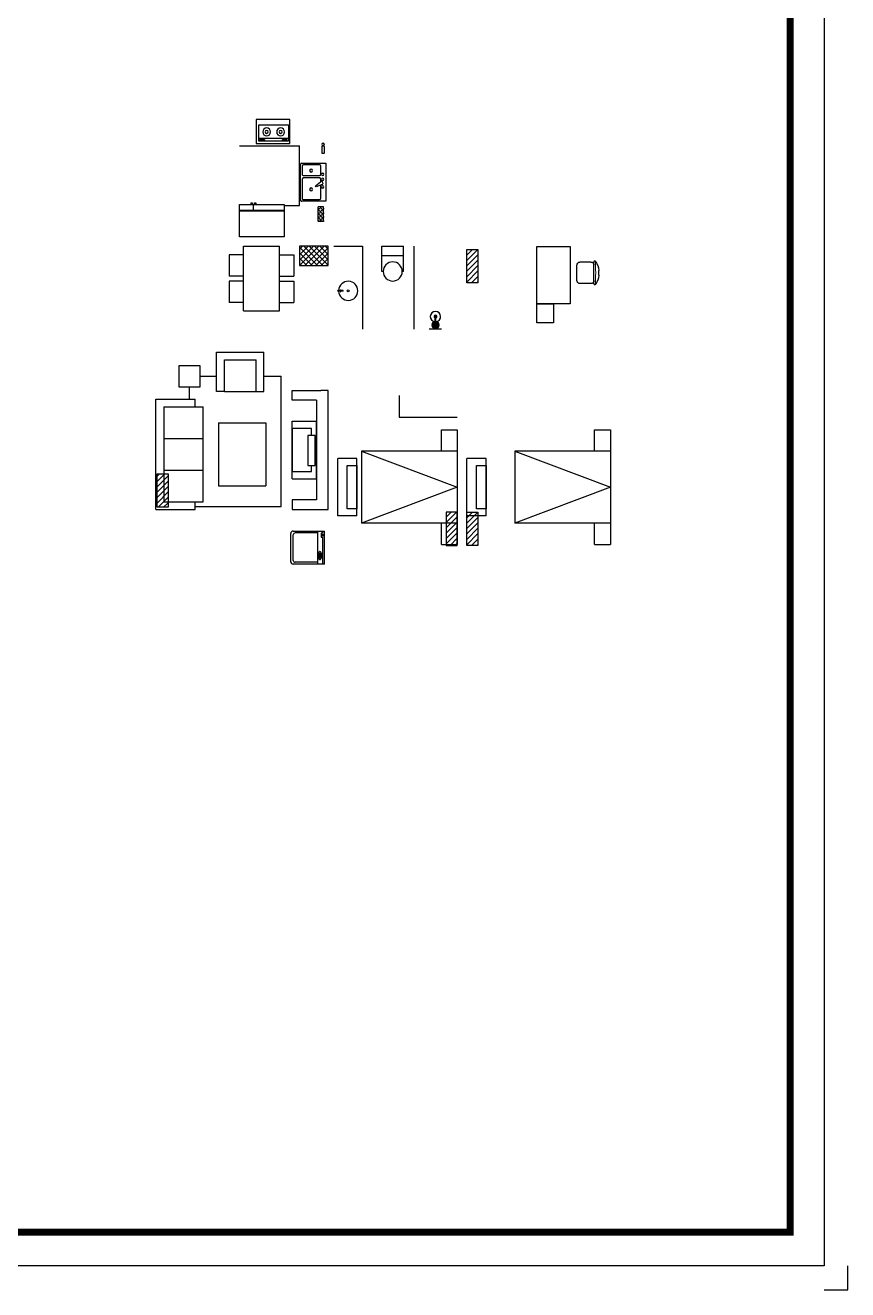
# Model space of a CAD drawing. Extents: x 174844 to 235370, y 408491 to 451532.
# Drawn here: x 218183 to 235370, y 408491 to 434909 of the extents above; entities that cross this region are included whole.
import ezdxf

# ---------------------------------------------------------------- set-up
doc = ezdxf.new("R2010")
doc.units = 0
doc.header["$LTSCALE"] = 10
doc.header["$MEASUREMENT"] = 0
doc.layers.add('HATCH', color=7, linetype='Continuous', plot=False)
for name, color, linetype in [('L-家具', 8, 'Continuous'), ('LVTRY', 8, 'Continuous'), ('PUB_TITLE', 4, 'Continuous'), ('TOTHER', 7, 'Continuous')]:
    doc.layers.add(name, color=color, linetype=linetype)
doc.styles.add('DIM_FONT', font='SIMPLEX', dxfattribs={"width": 0.7, "bigfont": 'GBCBIG'})
doc.styles.get("Standard").update_dxf_attribs({"font": 'gbenor.shx', "bigfont": 'gbcbig.shx'})
pattern_1 = [(45, (21097.22, -2386.83), (-56.126601, 56.126601), [])]

# ---------------------------------------------------------------- blocks, each defined once
blk = doc.blocks.new('tk')
blk.add_lwpolyline([(2269241, 1644275), (2353341, 1644275), (2353341, 1584875), (2269241, 1584875)], close=True)
at = {"const_width": 200}
blk.add_lwpolyline([(2271741, 1585875), (2352341, 1585875), (2352341, 1643275), (2271741, 1643275)], close=True, dxfattribs=at)
blk.add_lwpolyline([(2353341, 1584175), (2354041, 1584175), (2354041, 1584875)])
blk = doc.blocks.new('zy')
at = {"layer": 'L-家具'}
for p, q in [((2492883, 114938), (2491683, 114938)), ((2491683, 114938), (2491683, 114238)), ((2492883, 114238), (2492883, 114938)), ((2491683, 114238), (2492883, 114238)), ((2492012, 113808), (2492012, 114033)), ((2492394, 114101), (2492079, 114101)), ((2492462, 113808), (2492462, 114033)), ((2492467, 113741), (2492007, 113741)), ((2492286, 113641), (2492187, 113641))]:
    blk.add_line(p, q, dxfattribs=at)
blk.add_lwpolyline([(2493283, 114938), (2492883, 114938), (2492883, 114588), (2493283, 114588)], close=True, dxfattribs=at)
for centre, radius, start, end in [((2492079, 114033), 67.5, 90, 180), ((2492394, 114033), 67.5, 0, 90), ((2491997, 113724), 10, 157.33, 229.2735), ((2492007, 113721), 20, 90, 157.33), ((2492197, 113956), 316, 229.2735, 268.2349), ((2492079, 113808), 67.5, 180, 270), ((2492276, 113956), 316, 271.7651, 310.7265), ((2492394, 113808), 67.5, 270, 0), ((2492467, 113721), 20, 22.67, 90), ((2492476, 113724), 10, 310.7265, 22.67)]:
    blk.add_arc(centre, radius, start, end, dxfattribs=at)
at = {"layer": 'L-家具', "lineweight": 13}
blk.add_arc((2492237, 116418), 2713, 264.8023, 275.1977, dxfattribs=at)
at = {"layer": 'L-家具', "oblique": 0, "width": 0.8, "flags": 9}
for tag in ['YSIZE', 'XSIZE']:
    blk.add_attdef(tag, (2491686, 114938), '', height=0.5, rotation=180, dxfattribs=at)
blk = doc.blocks.new('TV')
for p, q in [((0, 600), (0, -600)), ((0, 600), (400, 600)), ((400, 600), (400, -600)), ((0, -600), (400, -600))]:
    blk.add_line(p, q)
blk.add_lwpolyline([(200, -450), (0, -450), (0, 450), (200, 450)], close=True)
blk = doc.blocks.new('_C12CZF')
blk.add_blockref('TV', (0, 0))
blk = doc.blocks.new('dsafdsafdsa')
at = {"layer": 'L-家具'}
for p, q in [((-1155, 0), (-1155, -825)), ((-1155, 0), (1155, 0)), ((-990, -165), (-990, -990)), ((990, -165), (-990, -165)), ((-330, -165), (-330, -990)), ((330, -165), (330, -990)), ((990, -165), (990, -990)), ((1155, 0), (1155, -825)), ((-1155, -825), (-990, -825)), ((-990, -990), (990, -990)), ((990, -825), (1155, -825)), ((-660, -1306), (-660, -2296)), ((660, -1306), (-660, -1306)), ((660, -1306), (660, -2296)), ((1312, -1270), (2137, -1270)), ((1312, -1435), (1312, -1270)), ((2137, -1270), (2137, -2260)), ((1312, -1435), (1972, -1435)), ((1312, -1435), (1312, -2095)), ((1972, -1435), (1972, -2095)), ((1312, -2095), (1972, -2095)), ((1312, -2095), (1972, -2095)), ((1312, -2095), (1972, -2095)), ((1312, -2095), (1312, -2260)), ((660, -2296), (-660, -2296)), ((1312, -2260), (2137, -2260)), ((1631, -2260), (1631, -2621))]:
    blk.add_line(p, q, dxfattribs=at)
blk.add_lwpolyline([(1411, -483), (1411, -923), (1851, -923), (1851, -483)], close=True, dxfattribs=at)
for points in [[(1155, -703), (1411, -703)], [(-1090, -825), (-1090, -2621), (1631, -2621)], [(1631, -923), (1631, -1270)]]:
    blk.add_lwpolyline(points, dxfattribs=at)
blk = doc.blocks.new('A$C695A5D2E')
at = {"layer": 'L-家具'}
for p, q in [((50, 2289), (50, 2489)), ((50, 2489), (650, 2489)), ((650, 2489), (800, 2489)), ((800, 2489), (800, 0)), ((557, 2289), (50, 2289)), ((557, 200), (557, 2289)), ((50, 1845), (50, 645)), ((50, 1845), (557, 1845)), ((50, 795), (50, 1695)), ((50, 1695), (450, 1695)), ((450, 1695), (450, 1571)), ((557, 1845), (557, 645)), ((377, 1571), (532, 1571)), ((377, 942), (377, 1571)), ((532, 1571), (532, 942)), ((450, 795), (50, 795)), ((532, 942), (377, 942)), ((450, 942), (450, 795)), ((50, 645), (557, 645)), ((557, 200), (50, 200)), ((50, 200), (50, 0)), ((50, 0), (650, 0)), ((800, 0), (650, 0))]:
    blk.add_line(p, q, dxfattribs=at)
blk = doc.blocks.new('1500床')
at = {"layer": 'L-家具'}
for p, q in [((126080, 70485), (126080, 68085)), ((126410, 70485), (126080, 70485)), ((126410, 70035), (126410, 70485)), ((126080, 70035), (128080, 70035)), ((128080, 70035), (126080, 69285)), ((128080, 70035), (128080, 68535)), ((126080, 69285), (128080, 68535)), ((126080, 68535), (128080, 68535)), ((126410, 68085), (126410, 68535)), ((126410, 68085), (126080, 68085))]:
    blk.add_line(p, q, dxfattribs=at)
at = {"layer": 'L-家具', "style": 'DIM_FONT', "text_generation_flag": 4, "width": 0.8, "flags": 9}
for tag in ['YSIZE', 'XSIZE', 'YSIZE', 'XSIZE']:
    blk.add_attdef(tag, (126080, 69285), '', height=0.55, dxfattribs=at)
blk = doc.blocks.new('A$C57C33B1E')
at = {"layer": 'L-家具'}
for p, q in [((125, 300), (575, 300)), ((125, 0), (125, 300)), ((575, 0), (575, 300)), ((675, 300), (1125, 300)), ((675, 0), (675, 300)), ((1125, 0), (1125, 300)), ((1300, 0), (-50, 0)), ((-50, -750), (-50, 0)), ((1300, -750), (1300, 0)), ((1300, -750), (-50, -750)), ((125, -750), (125, -1050)), ((575, -750), (575, -1050)), ((675, -750), (675, -1050)), ((1125, -750), (1125, -1050)), ((125, -1050), (575, -1050)), ((675, -1050), (1125, -1050))]:
    blk.add_line(p, q, dxfattribs=at)
blk = doc.blocks.new('冰箱')
at = {"layer": 'LVTRY'}
for points in [[(142172, 253015), (142172, 252733), (142292, 252733), (142292, 253015)], [(142304, 253015), (142304, 252085), (142844, 252085), (142844, 253015)], [(142136, 252775), (142136, 252751), (142172, 252751), (142172, 252775)], [(142136, 252703), (142136, 252679), (142172, 252679), (142172, 252703)], [(142172, 252721), (142172, 252085), (142292, 252085), (142292, 252721)]]:
    blk.add_lwpolyline(points, close=True, dxfattribs=at)
blk = doc.blocks.new('水池1')
at = {"layer": 'LVTRY', "linetype": 'ByBlock'}
for p, q in [((0, 0), (800, 0)), ((0, -500), (0, 0)), ((37, -130), (37, -463)), ((232, -100), (67, -100)), ((262, -463), (262, -130)), ((312, -130), (312, -463)), ((386, -100), (342, -100)), ((476, -211), (390, -107)), ((414, -59), (397, -69)), ((450, -72), (498, -198)), ((733, -100), (461, -100)), ((498, -198), (476, -211)), ((763, -463), (763, -130)), ((800, 0), (800, -500)), ((67, -493), (232, -493)), ((342, -493), (733, -493)), ((770, -530), (30, -530))]:
    blk.add_line(p, q, dxfattribs=at)
for centre, radius, start, end in [((67, -130), 30, 90, 180), ((237, -62), 25, 3.0704, 360), ((232, -130), 30, 360, 90), ((342, -130), 30, 90, 180), ((339, -62), 25, 3.0704, 360), ((409, -91), 25, 120, 219.4623), ((427, -81), 25, 20.5377, 120), ((500, -62), 25, 3.0704, 360), ((733, -130), 30, 360, 90), ((30, -500), 30, 180, 270), ((67, -463), 30, 180, 270), ((156, -306), 31.2, 1.1175, 360), ((232, -463), 30, 270, 360), ((342, -463), 30, 180, 270), ((551, -306), 31.2, 1.1175, 360), ((733, -463), 30, 270, 360), ((770, -500), 30, 270, 360)]:
    blk.add_arc(centre, radius, start, end, dxfattribs=at)
blk = doc.blocks.new('MQZ')
at = {"layer": 'LVTRY', "lineweight": -2}
for p, q in [((147919, 306539), (147919, 307239)), ((147919, 307239), (148419, 307239)), ((148419, 307239), (148419, 306539)), ((148306, 307212), (147964, 307212)), ((147964, 307212), (147964, 306590)), ((147971, 307169), (147971, 307105)), ((147988, 307169), (147971, 307169)), ((147971, 307105), (147988, 307105)), ((147997, 307180), (147985, 307180)), ((147996, 307088), (147985, 307088)), ((147988, 307105), (147988, 307169)), ((148019, 307212), (148019, 306590)), ((148306, 306590), (148306, 307212)), ((147997, 306707), (147985, 306707)), ((148419, 306539), (147919, 306539)), ((147964, 306590), (148306, 306590)), ((147988, 306696), (147971, 306696)), ((147971, 306696), (147971, 306632)), ((147971, 306632), (147988, 306632)), ((147996, 306615), (147985, 306615)), ((147988, 306632), (147988, 306696))]:
    blk.add_line(p, q, dxfattribs=at)
for points in [[(147976, 307105, 0.008736), (147977, 307102, 0.076276), (147982, 307090, 0.259034), (147985, 307088, 0.259034)], [(147985, 307088, 0.259034), (147989, 307090, 0.076276), (147994, 307102, 0.036515), (147996, 307115, 0.026615), (147997, 307134, 0.026615), (147996, 307153, 0.036515), (147994, 307166, 0.076276), (147989, 307178, 0.259034), (147985, 307180, 0.259034), (147982, 307178, 0.056762), (147978, 307169, 0.036515)], [(147996, 307088, 0.259034), (147999, 307090, 0.076276), (148004, 307102, 0.036515), (148007, 307115, 0.026615), (148008, 307134, 0.026615), (148007, 307153, 0.036515), (148004, 307166, 0.076276), (147999, 307178, 0.259034), (147996, 307180, 0.078462), (147995, 307180, 0.056762)], [(147985, 306615, 0.259034), (147989, 306617, 0.076276), (147994, 306629, 0.036515), (147996, 306642, 0.026615), (147997, 306661, 0.026615), (147996, 306680, 0.036515), (147994, 306693, 0.076276), (147989, 306705, 0.259034), (147985, 306707, 0.259034), (147982, 306705, 0.056762), (147978, 306696, 0.036515)], [(147996, 306615, 0.259034), (147999, 306617, 0.076276), (148004, 306629, 0.036515), (148007, 306642, 0.026615), (148008, 306661, 0.026615), (148007, 306680, 0.036515), (148004, 306693, 0.076276), (147999, 306705, 0.259034), (147996, 306707, 0.078462), (147995, 306707, 0.056762)], [(147976, 306632, 0.008736), (147977, 306629, 0.076276), (147982, 306617, 0.259034), (147985, 306615, 0.259034)]]:
    blk.add_lwpolyline(points, format="xyb", dxfattribs=at)
for centre, radius in [((148160, 307047), 82.5), ((148160, 307047), 31.6), ((148160, 306755), 82.5), ((148160, 306755), 31.6)]:
    blk.add_circle(centre, radius, dxfattribs=at)
blk = doc.blocks.new('DILOU')
at = {"layer": 'LVTRY'}
h = blk.add_hatch(dxfattribs=at)
h.set_pattern_fill('ANSI31', color=256, scale=150, angle=270, style=0)
h.set_pattern_definition([(315, (-245107.61, 2520100.217), (13.25825215, 13.25825215), [])])
h.paths.add_polyline_path([(-135, 0, 1), (-15, 0, 1)])
for radius in [75, 60]:
    blk.add_circle((-75, 0), radius, dxfattribs=at)
blk = doc.blocks.new('$plan$00001626')
blk.add_line((-10, 0), (10, 0))
for points in [[(-124, 0), (133, 0)], [(-10, 0), (-10, -263)], [(10, 0), (10, -263)]]:
    blk.add_lwpolyline(points)
for centre, radius, start, end in [((0, -262), 108, 95.306, 84.694), ((0, -262), 28.3, 110.6725, 69.3275), ((0, -260), 10.5, 197.2381, 342.7619)]:
    blk.add_arc(centre, radius, start, end)
at = {"layer": 'LVTRY', "extrusion": (6.9259e-12, 1.60526e-11, -1), "zscale": -0.9999999999999997, "rotation": 90.00000768396283}
blk.add_blockref('DILOU', (0, -11), dxfattribs=at)
blk = doc.blocks.new('M_E20')
at = {"color": 0}
for p, q in [((345, 0), (-345, 0)), ((-302, -36), (-345, -36)), ((-307, -144), (-307, -611)), ((-302, -35), (-302, -66)), ((-302, -66), (-219, -66)), ((-219, -66), (-219, -35)), ((345, -36), (-219, -36)), ((123, -87), (123, -99)), ((133, -96), (133, -113)), ((198, -96), (133, -96)), ((133, -113), (198, -113)), ((198, -113), (198, -96)), ((215, -88), (215, -99)), ((307, -144), (307, -611)), ((267, -651), (-267, -651))]:
    blk.add_line(p, q, dxfattribs=at)
blk.add_lwpolyline([(83, -94, 0.185158), (88, -107, 0.102042), (108, -122, 0.060862), (133, -130, 0.047173), (166, -133, 0.047173), (200, -130, 0.060862), (225, -122, 0.102042), (245, -107, 0.185158), (250, -94, 0.185158), (245, -82, 0.102042), (225, -67, 0.060862), (200, -59, 0.047173), (166, -56, 0.047173), (133, -59, 0.060862), (108, -67, 0.102042), (88, -82, 0.185158)], format="xyb", close=True, dxfattribs=at)
for points in [[(215, -88, 0.259034), (213, -85, 0.076276), (201, -80, 0.036515), (188, -77, 0.026615), (169, -76, 0.026615), (150, -77, 0.036515), (137, -80, 0.076276), (125, -85, 0.259034), (123, -88, 0.078462), (123, -89, 0.056762)], [(215, -99, 0.259034), (213, -95, 0.076276), (201, -90, 0.036515), (188, -88, 0.026615), (169, -87, 0.026615), (150, -88, 0.036515), (137, -90, 0.076276), (125, -95, 0.259034), (123, -99, 0.259034), (125, -102, 0.056762), (133, -106, 0.036515)], [(198, -108, 0.008736), (201, -107, 0.076276), (213, -102, 0.259034), (215, -99, 0.259034)]]:
    blk.add_lwpolyline(points, format="xyb", dxfattribs=at)
blk.add_circle((-259, -35), 17.5, dxfattribs=at)
for centre, start, end in [((-267, -611), 180, 270), ((267, -611), 270, 0)]:
    blk.add_arc(centre, 40, start, end, dxfattribs=at)
at = {"layer": 'TOTHER', "color": 0, "linetype": 'Continuous'}
for p, q in [((-345, -656), (-345, 0)), ((345, 0), (345, -656)), ((-345, -145), (345, -145)), ((295, -706), (-295, -706))]:
    blk.add_line(p, q, dxfattribs=at)
for centre, start, end in [((-295, -656), 180, 270), ((295, -656), 270, 0)]:
    blk.add_arc(centre, 50, start, end, dxfattribs=at)
at = {"color": 0, "width": 0.8, "flags": 9}
for tag in ['XSIZE', 'YSIZE']:
    blk.add_attdef(tag, (0, 0), '', height=0.5, dxfattribs=at)
blk = doc.blocks.new('TRQ')
at = {"layer": 'LVTRY'}
blk.add_lwpolyline([(194851, 370090), (194851, 370060, -0.414214), (194841, 370050), (194711, 370050, -0.414214), (194701, 370060), (194701, 370090, -0.414214), (194711, 370100), (194841, 370100, -0.414214)], format="xyb", close=True, dxfattribs=at)
blk.add_circle((194887, 370075), 25, dxfattribs=at)
blk = doc.blocks.new('RQB')
at = {"layer": 'LVTRY'}
h = blk.add_hatch(dxfattribs=at)
h.set_pattern_fill('SACNCR', color=256, scale=50)
h.set_pattern_definition([(45, (14991.27, 321664.175), (-42.09495, 42.09495), []), (45, (15033.364, 321664.175), (-42.09495, 42.09495), [0, -59.53125])])
h.paths.add_polyline_path([(194972, 369593, 0.414214), (194982, 369583), (195082, 369583, 0.414214), (195092, 369593), (195092, 369873, 0.414214), (195082, 369883), (194982, 369883, 0.414214), (194972, 369873)])
blk.add_lwpolyline([(194982, 369883), (195082, 369883, -0.414214), (195092, 369873), (195092, 369593, -0.414214), (195082, 369583), (194982, 369583, -0.414214), (194972, 369593), (194972, 369873, -0.414214)], format="xyb", close=True, dxfattribs=at)
blk = doc.blocks.new('1')
for p, q in [((-10, -104), (-10, -218)), ((10, -104), (-10, -104)), ((10, -218), (-10, -218)), ((10, -104), (10, -218))]:
    blk.add_line(p, q)
for points in [[(-10, -161), (-23, -161), (-23, -151), (-10, -151)], [(10, -161), (23, -161), (23, -151), (10, -151)]]:
    blk.add_lwpolyline(points, close=True)
blk.add_circle((0, 0), 19.1)
blk.add_arc((0, 0), 200, 272.866, 267.134)
blk = doc.blocks.new('R1')
blk.add_line((225, 0), (-225, 0))
at = {"linetype": 'Continuous'}
for p, q in [((-225, -525), (-225, 0)), ((225, -525), (225, 0)), ((-225, -200), (225, -200)), ((-225, -525), (-200, -525)), ((200, -525), (225, -525))]:
    blk.add_line(p, q, dxfattribs=at)
blk.add_circle((0, -525), 200, dxfattribs=at)
blk = doc.blocks.new('_E10EVE')
blk.add_blockref('R1', (0, 0))

msp = doc.modelspace()

# ---------------------------------------------------------------- hatches: boundary and pattern name
at = {"layer": 'L-家具', "linetype": 'ByBlock'}
h = msp.add_hatch(dxfattribs=at)
h.set_pattern_fill('ANSI37', color=256, scale=50)
h.set_pattern_definition([(45, (32038.08, 2393.13), (-56.126601, 56.126601), []), (135, (32038.08, 2393.13), (-56.126601, -56.126601), [])])
h.paths.add_polyline_path([(224511.6, 430290.4), (223911.6, 430290.4), (223911.6, 429890.4), (224511.6, 429890.4)])
h = msp.add_hatch(dxfattribs=at)
h.set_pattern_fill('ANSI31', color=256, scale=50)
h.set_pattern_definition([(45, (21097.22, 3101.124), (-56.126601, 56.126601), [])])
h.paths.add_polyline_path([(227643.1, 430225.8), (227411.6, 430225.8), (227411.6, 429528.3), (227643.1, 429528.3)])
h = msp.add_hatch(dxfattribs=at)
h.set_pattern_fill('ANSI31', color=256, scale=50)
h.set_pattern_definition([(45, (27572.22, -1586.83), (-56.126601, 56.126601), [])])
h.paths.add_polyline_path([(221168.1, 425537.9), (220936.6, 425537.9), (220936.6, 424840.4), (221168.1, 424840.4)])
h = msp.add_hatch(dxfattribs=at)
h.set_pattern_fill('ANSI31', color=256, scale=50)
h.set_pattern_definition(pattern_1)
h.paths.add_polyline_path([(226980.1, 424040.4), (227211.6, 424040.4), (227211.6, 424737.9), (226980.1, 424737.9)])
h = msp.add_hatch(dxfattribs=at)
h.set_pattern_fill('ANSI31', color=256, scale=50)
h.set_pattern_definition(pattern_1)
h.paths.add_polyline_path([(227643.1, 424737.9), (227411.6, 424737.9), (227411.6, 424040.4), (227643.1, 424040.4)])

# ---------------------------------------------------------------- linework, layer by layer
for points in [[(224511.6, 430290.4), (223911.6, 430290.4), (223911.6, 429890.4), (224511.6, 429890.4)], [(227411.6, 430225.8), (227643.1, 430225.8), (227643.1, 429528.3), (227411.6, 429528.3)], [(220936.6, 425537.9), (221168.1, 425537.9), (221168.1, 424840.4), (220936.6, 424840.4)], [(227211.6, 424737.9), (226980.1, 424737.9), (226980.1, 424040.4), (227211.6, 424040.4)], [(227411.6, 424737.9), (227643.1, 424737.9), (227643.1, 424040.4), (227411.6, 424040.4)]]:
    msp.add_lwpolyline(points, close=True, dxfattribs=at)
msp.add_lwpolyline([(225999.8, 427170.4), (225999.8, 426720.4), (227211.6, 426720.4)], dxfattribs=at)
at = {"layer": 'LVTRY'}
for p, q in [((222661.6, 432390.4), (223911.6, 432390.4)), ((223911.6, 431140.4), (223911.6, 432390.4)), ((223591.6, 431140.4), (223911.6, 431140.4)), ((226311.6, 428560.4), (226311.6, 430290.4))]:
    msp.add_line(p, q, dxfattribs=at)
msp.add_lwpolyline([(224631.6, 430290.4), (225231.6, 430290.4), (225231.6, 428560.4)], dxfattribs=at)

# ---------------------------------------------------------------- block references
at = {"layer": 'HATCH', "xscale": -1}
for name, p, rotation in [('TRQ', (-145667.3, 237532.8), 270), ('RQB', (29326.5, 800696.9), 180)]:
    msp.add_blockref(name, p, dxfattribs=dict(at, rotation=rotation))
at = {"layer": 'L-家具', "linetype": 'ByBlock'}
for name, p, rotation in [('A$C57C33B1E', (223495.7, 430240.4), 270), ('dsafdsafdsa', (220911.6, 425945.4), 90), ('_C12CZF', (225111.6, 425258.8), 180), ('_C12CZF', (227811.6, 425258.8), 180), ('_C12CZF', (227811.6, 425258.8), 180)]:
    msp.add_blockref(name, p, dxfattribs=dict(at, rotation=rotation))
at = {"layer": 'L-家具', "linetype": 'ByBlock', "xscale": -1}
for name, p, rotation in [('zy', (343807.9, 2921973.2), 90), ('zy', (343807.9, 2921973.2), 90), ('A$C695A5D2E', (223711.6, 427279.8), 180), ('A$C695A5D2E', (223711.6, 427279.8), 180)]:
    msp.add_blockref(name, p, dxfattribs=dict(at, rotation=rotation))
for p in [(353291.3, 355973.8), (356491.3, 355973.8)]:
    msp.add_blockref('1500床', p, dxfattribs=at)
at = {"layer": 'LVTRY', "xscale": -1}
for name, p, rotation in [('MQZ', (-83527.8, 284521.3), 270), ('冰箱', (475676.9, 573334.4), 90)]:
    msp.add_blockref(name, p, dxfattribs=dict(at, rotation=rotation))
at = {"layer": 'LVTRY', "rotation": 270}
for name, p in [('水池1', (224461.6, 432030.6)), ('1', (224931.6, 429360.4)), ('M_E20', (224435.8, 423995.4))]:
    msp.add_blockref(name, p, dxfattribs=at)
at = {"layer": 'LVTRY', "extrusion": (3.94496e-29, 1.99863e-39, -1), "zscale": -1}
msp.add_blockref('_E10EVE', (-225861.9, 430290.4), dxfattribs=at)
at = {"layer": 'LVTRY', "extrusion": (0, 0, -1), "xscale": -1, "zscale": -1, "rotation": 180}
msp.add_blockref('$plan$00001626', (-226755.5, 428560.4), dxfattribs=at)
at = {"layer": 'PUB_TITLE', "xscale": 0.7079078182788161, "yscale": 0.7079078182788161, "zscale": 0.7079078182788161}
msp.add_blockref('tk', (-1431073.9, -712958.7), dxfattribs=at)

doc.saveas('drawing.dxf')
